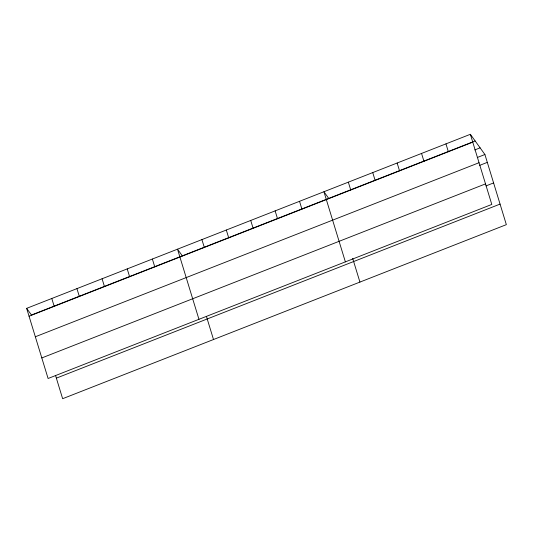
<?xml version="1.0" encoding="UTF-8"?>
<svg xmlns="http://www.w3.org/2000/svg" width="533" height="533" viewBox="0 0 533 533"><rect width="100%" height="100%" fill="white"/><g stroke="black" fill="none" stroke-linecap="round" stroke-linejoin="round"><path stroke-width="0.8" d="M470.359 134.296L491.799 204.432L48.09 378.49L26.65 308.354L470.359 134.296L484.91 154.51L506.35 224.646L62.641 398.704L55.639 375.798M475.156 140.965L31.454 315.023L26.65 308.354M29.055 316.216L472.764 142.158M474.77 149.933L480.106 147.841M477.282 157.501L484.91 154.51M35.338 336.769L479.047 162.712M479.687 165.363L487.309 162.372M41.807 357.943L485.516 183.885M485.969 185.917L493.591 182.926M56.358 378.15L500.067 204.092M328.734 198.409L323.931 191.733L345.377 261.87M182.313 255.847L177.509 249.178L198.956 319.314M445.954 143.87L448.36 151.732M421.55 153.444L423.955 161.306M397.145 163.018L399.55 170.88M372.74 172.592L375.145 180.454M348.335 182.166L350.741 190.028M352.686 258.398L359.928 282.084M299.533 201.307L301.931 209.176M275.128 210.881L277.533 218.743M250.723 220.455L253.128 228.317M226.318 230.029L228.724 237.891M201.914 239.603L204.319 247.465M206.504 316.622L213.506 339.521M152.365 259.038L154.77 266.9M127.22 268.905L129.626 276.767M102.083 278.766L104.481 286.627M76.939 288.626L79.344 296.495M51.794 298.493L54.199 306.355"/></g></svg>
